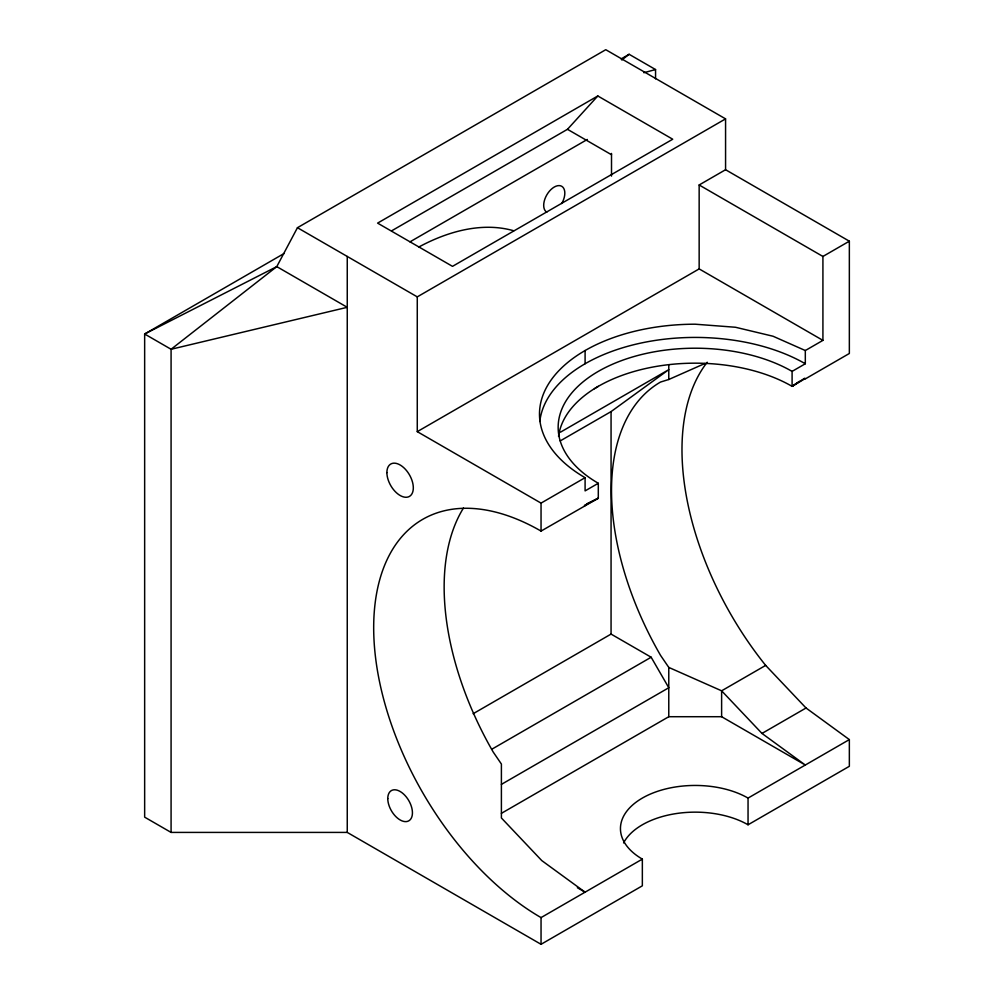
<?xml version="1.0" encoding="UTF-8"?>
<svg xmlns="http://www.w3.org/2000/svg" width="994" height="994" viewBox="0 0 994 994"><rect width="100%" height="100%" fill="white"/><g stroke="black" fill="none" stroke-linecap="round" stroke-linejoin="round"><path stroke-width="1.49" d="M558.541 436.403A137.035 79.11 0 0 1 647.516 368.115A137.035 79.11 0 0 1 792.094 386.343L804.568 378.292L805.314 378.913L849.348 353.479L849.348 241.194L725.57 169.725L725.57 118.87L605.768 49.7L297.454 227.701L276.779 266.616L171.08 349.267L171.08 832.413L347.254 832.413L541.047 944.3L642.348 885.816L642.348 859.114A74.749 43.152 0 0 1 642.348 798.083A74.749 43.152 0 0 1 748.047 798.083L849.348 739.598L806.035 708.001L765.666 665.396A236.696 136.65 60 0 1 707.206 362.251M391.561 230.869L567.475 129.307L597.816 95.971L672.727 139.222L452.506 266.355L377.596 223.116L597.816 95.971M621.797 60.013L629.127 54.297L655.555 69.555L655.555 78.837M560.218 440.914L611.062 411.603L668.776 369.656L560.405 432.216M725.57 118.87L417.269 296.871L417.269 431.644L699.155 268.902L699.155 184.983L822.92 256.452L822.92 340.37L805.314 350.534L805.314 363.754L792.094 371.383L792.094 386.343L799.325 381.41M594.387 388.741L598.301 386.343M792.094 386.343L805.314 378.503M284.222 253.42L144.652 334.009L144.652 817.155L171.08 832.413M621.076 58.944L629.127 54.297M409.963 241.865L587.33 139.458M699.155 184.983L725.57 169.725M822.92 256.452L849.348 241.194M417.269 431.644L541.047 503.113L585.093 477.679A155.723 89.907 0 0 1 551.335 379.708A155.723 89.907 0 0 1 695.204 324.206L735.498 327.262L773.059 336.245L805.314 350.534M792.094 371.383A137.035 79.11 0 0 0 598.301 371.383A137.035 79.11 0 0 0 598.301 483.27L585.093 490.899L585.093 477.679M541.047 944.3L541.047 917.599A236.696 136.65 60 0 1 373.682 627.711A236.696 136.65 60 0 1 541.047 531.082L598.301 498.23L598.301 483.27M473.156 713.717L611.062 634.085L651.157 657.233L668.776 687.749L501.398 784.378M491.819 749.227L651.157 657.233M501.398 813.341L668.776 716.711L721.619 716.711L805.314 765.032L761.988 733.435L721.619 690.818L668.776 667.409L660.538 655.357A236.696 136.65 60 0 1 660.538 382.044L668.776 379.497L704.932 363.481M765.666 665.396L721.619 690.818L721.619 716.711M761.988 733.435L806.035 708.001M541.047 917.599L642.348 859.114M623.586 842.937A74.749 43.152 0 0 1 748.047 824.784L849.348 766.299L849.348 739.598M586.721 503.883L598.301 498.23L584.447 505.387L585.093 505.648M643.814 72.724L655.555 69.555M567.475 129.307L611.509 154.741M699.155 268.902L822.92 340.37M297.454 227.701L417.269 296.871M577.365 887.717L585.093 892.177L541.767 860.58L501.398 817.963L501.398 764.038L493.173 751.986A236.696 136.65 60 0 1 463.452 508.058M748.047 798.083L748.047 824.784M668.776 365.046L668.776 379.497M668.776 667.409L668.776 716.711M611.509 153.436L611.509 176.1M611.062 411.603L611.062 634.085M585.093 350.534L585.093 363.754M541.047 503.113L541.047 531.082M347.254 256.452L347.254 832.413M546.787 212.182A14.947 8.635 -60 0 1 546.787 194.923A14.947 8.635 -60 0 1 561.734 186.288A14.947 8.635 -60 0 1 561.734 203.546M418.921 246.959A236.696 136.65 -60 0 1 513.736 230.77M539.804 421.481A155.723 89.907 0 0 1 640.322 343.191A155.723 89.907 0 0 1 805.314 363.754M276.779 266.616L144.652 334.009L171.08 349.267L347.254 307.308L276.779 266.616M386.89 472.597A18.687 10.785 60 0 0 406.708 497.248A18.687 10.785 60 0 0 406.708 470.821A18.687 10.785 60 0 0 386.89 472.597M387.772 798.592A17.445 10.064 60 0 0 406.273 821.603A17.445 10.064 60 0 0 406.273 796.939A17.445 10.064 60 0 0 387.772 798.592"/></g></svg>
